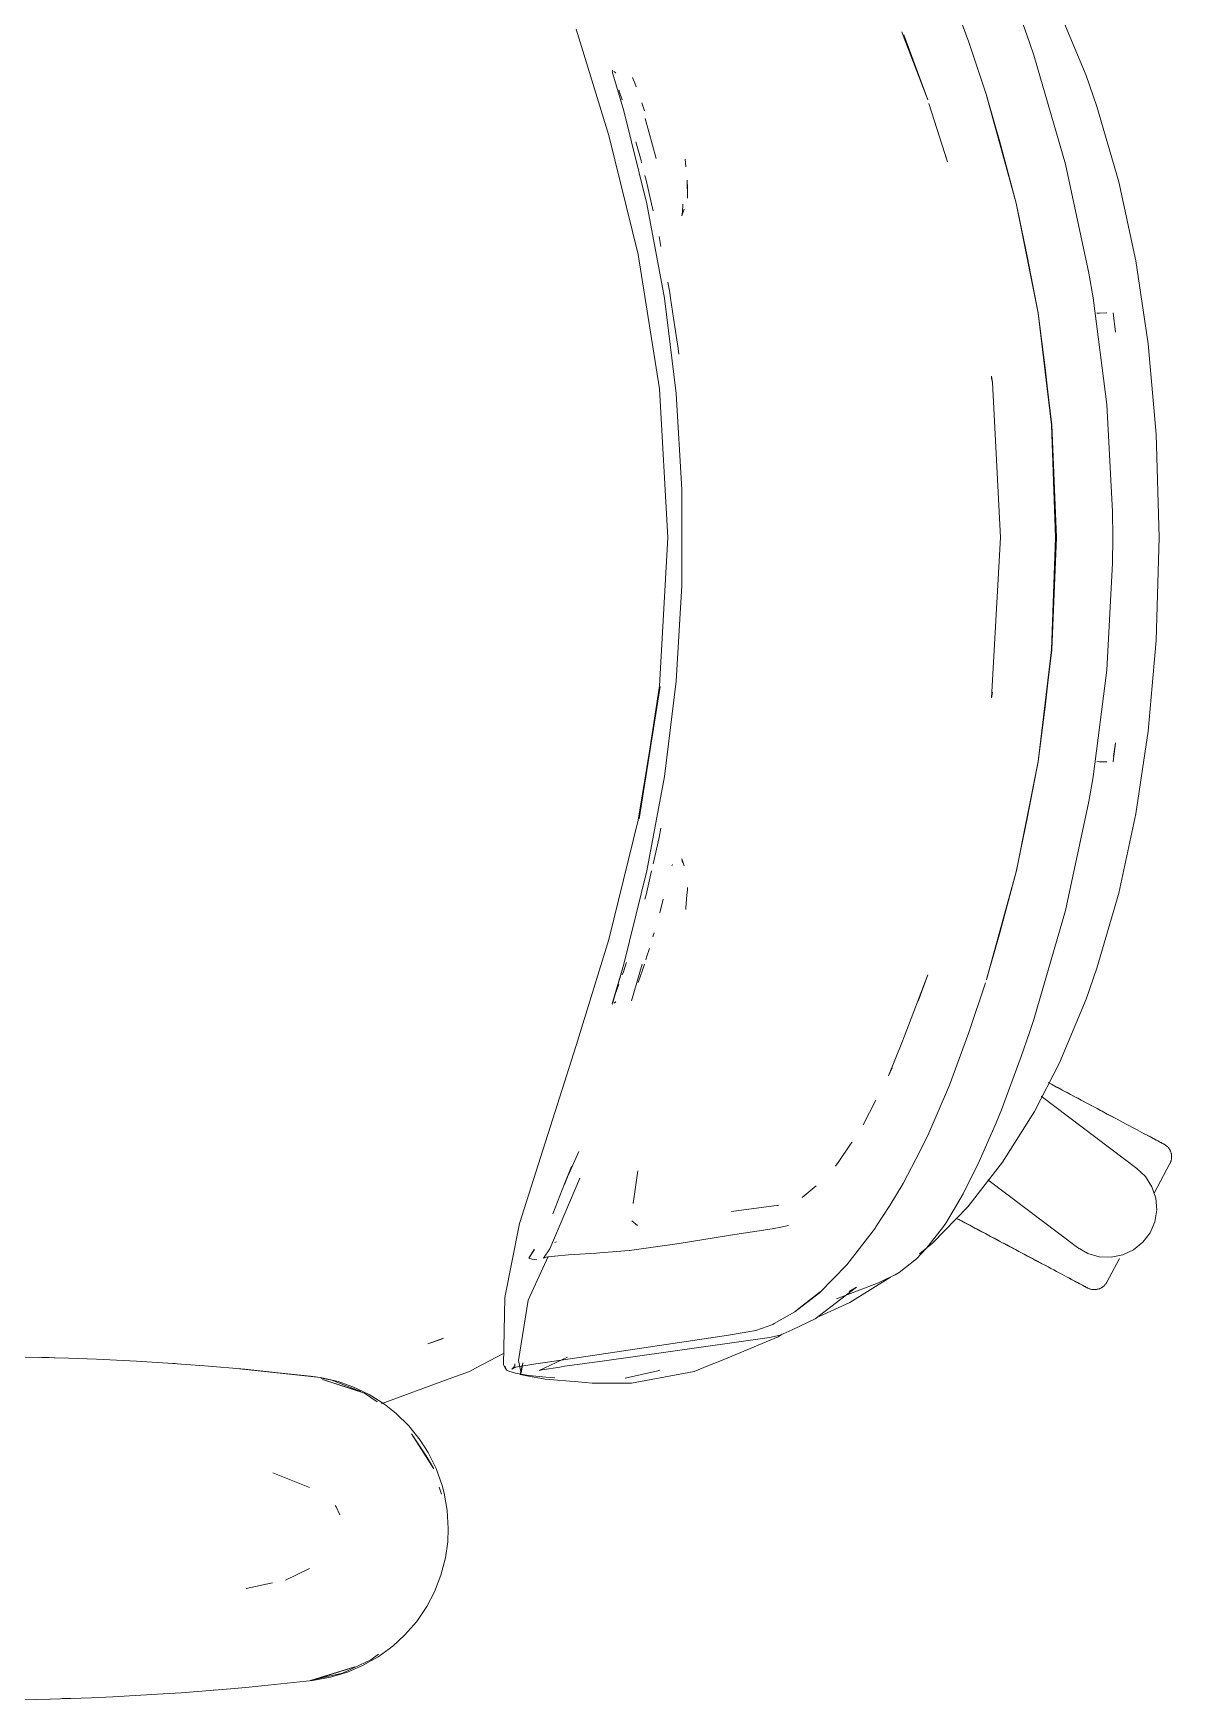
# Model space of a CAD drawing. Header units: millimetres. Extents: x 79795 to 317870, y -36033 to 97293.
# Drawn here: x 212889.4 to 213210.9, y 10115.9 to 10586.7 of the extents above; entities that cross this region are included whole.
import ezdxf

# ---------------------------------------------------------------- set-up
doc = ezdxf.new("R2010")
doc.units = ezdxf.units.MM
doc.header["$MEASUREMENT"] = 0
doc.layers.add('G-IMPT', color=8, linetype='CONTINUOUS', lineweight=9)
doc.layers.add('I-FURN', color=8, linetype='CONTINUOUS', lineweight=9)

msp = doc.modelspace()

# ---------------------------------------------------------------- linework, layer by layer
at = {"layer": 'G-IMPT'}
for p, q in [((213148.14, 10599), (213153.6, 10584.12)), ((213186.7, 10574.72), (213179.18, 10592.7)), ((213042.71, 10587.81), (213051.89, 10557.84)), ((213168.31, 10591.01), (213170.71, 10584.08)), ((213135.3, 10585.32), (213134.64, 10587.04)), ((213142.01, 10567.87), (213135.19, 10586.28)), ((213142.01, 10567.87), (213135.3, 10585.32)), ((213158.61, 10569.21), (213153.6, 10584.12)), ((213171.91, 10580.48), (213170.71, 10584.08)), ((213180.85, 10549.65), (213171.91, 10580.48)), ((213052.94, 10576.24), (213052.85, 10576.01)), ((213052.85, 10576.01), (213052.91, 10575.78)), ((213052.91, 10575.78), (213052.98, 10575.49)), ((213052.98, 10575.49), (213053.05, 10575.22)), ((213056.12, 10564.79), (213053.05, 10575.22)), ((213053.94, 10575.47), (213053.33, 10575.86)), ((213053.94, 10575.47), (213053.73, 10575.62)), ((213059.25, 10572.54), (213058.64, 10574.2)), ((213189.77, 10565.99), (213186.7, 10574.72)), ((213054.96, 10569.99), (213054.72, 10570.65)), ((213054.96, 10569.99), (213055.71, 10567.89)), ((213059.25, 10572.54), (213059.62, 10571.53)), ((213162.34, 10555.96), (213158.57, 10569.12)), ((213166.99, 10538.71), (213158.57, 10569.12)), ((213166.99, 10538.71), (213158.61, 10569.21)), ((213062.67, 10538.47), (213056.12, 10564.79)), ((213061.96, 10564.78), (213061.24, 10567)), ((213147.54, 10550.4), (213142.29, 10566.88)), ((213189.77, 10565.99), (213195.95, 10544.75)), ((213062.15, 10562.6), (213065.32, 10551.3)), ((213060.21, 10524.15), (213051.89, 10557.84)), ((213059.7, 10555.36), (213059.5, 10556.05)), ((213060.82, 10551.37), (213059.7, 10555.36)), ((213162.34, 10555.96), (213166.99, 10538.71)), ((213060.82, 10551.37), (213061.14, 10550.22)), ((213061.14, 10550.22), (213061.18, 10550.05)), ((213073.7, 10548.97), (213073.48, 10551.07)), ((213147.54, 10550.4), (213146.47, 10553.83)), ((213062.44, 10545.21), (213062.1, 10546.5)), ((213180.85, 10549.65), (213187.52, 10518.86)), ((213062.44, 10545.21), (213063.99, 10538.46)), ((213074.1, 10540.12), (213074.01, 10545.18)), ((213074.01, 10545.18), (213074.09, 10542.9)), ((213074.1, 10540.12), (213074.09, 10542.9)), ((213195.95, 10544.75), (213200.76, 10522.38)), ((213062.67, 10538.47), (213067.6, 10511.8)), ((213064.45, 10536.48), (213063.99, 10538.46)), ((213072.56, 10535.06), (213073.24, 10537.01)), ((213072.77, 10536.11), (213072.56, 10535.06)), ((213072.77, 10536.11), (213072.81, 10538.42)), ((213072.82, 10538.28), (213072.81, 10538.42)), ((213166.99, 10538.71), (213173.17, 10507.58)), ((213166.99, 10538.71), (213170.07, 10523.69)), ((213166.99, 10538.71), (213173.16, 10507.66)), ((213066.65, 10526.43), (213066.11, 10529.25)), ((213060.21, 10524.15), (213066.2, 10486.24)), ((213173.17, 10507.58), (213170.07, 10523.69)), ((213200.76, 10522.38), (213204.25, 10498.96)), ((213188.7, 10511.94), (213187.52, 10518.86)), ((213068.57, 10516.33), (213069.13, 10513.43)), ((213069.37, 10511.8), (213069.13, 10513.43)), ((213067.6, 10511.8), (213070.9, 10484.88)), ((213070.22, 10506.17), (213069.37, 10511.8)), ((213176.99, 10476.07), (213173.16, 10507.66)), ((213176.95, 10476.03), (213173.17, 10507.58)), ((213173.17, 10507.58), (213175.11, 10492.11)), ((213192.52, 10481.77), (213188.7, 10511.94)), ((213190.5, 10507.62), (213189.71, 10507.6)), ((213190.5, 10507.62), (213192.59, 10507.7)), ((213192.59, 10507.7), (213192.48, 10507.7)), ((213194.35, 10507.67), (213195, 10502.25)), ((213070.22, 10506.17), (213071.52, 10497.65)), ((213204.25, 10498.96), (213206.51, 10473.39)), ((213071.52, 10497.65), (213071.7, 10495.99)), ((213159.95, 10489.53), (213159.99, 10489.28)), ((213160.23, 10487.98), (213159.96, 10489.76)), ((213160.23, 10487.98), (213159.99, 10489.28)), ((213176.95, 10476.03), (213175.11, 10492.11)), ((213066.2, 10486.24), (213068.56, 10444.25)), ((213072.55, 10457.81), (213070.9, 10484.88)), ((213162.55, 10444.25), (213160.23, 10487.98)), ((213162.5, 10444.25), (213160.23, 10487.98)), ((213194.13, 10451.56), (213192.52, 10481.77)), ((213177.63, 10461.14), (213176.95, 10476.03)), ((213176.95, 10476.03), (213178.09, 10444.25)), ((213176.99, 10476.07), (213178.32, 10444.25)), ((213206.51, 10473.39), (213207.36, 10444.25)), ((213177.63, 10461.14), (213178.09, 10444.25)), ((213072.55, 10457.81), (213072.55, 10430.69)), ((213194.13, 10451.56), (213194.23, 10444.25)), ((213066.2, 10402.27), (213068.56, 10444.25)), ((213162.5, 10444.25), (213160, 10398.91)), ((213176.95, 10412.48), (213178.09, 10444.25)), ((213178.32, 10444.25), (213176.99, 10412.44)), ((213177.63, 10427.37), (213178.09, 10444.25)), ((213194.13, 10436.94), (213194.23, 10444.25)), ((213207.36, 10444.25), (213206.51, 10415.11)), ((213194.13, 10436.94), (213192.52, 10406.74)), ((213072.55, 10430.69), (213070.9, 10403.62)), ((213176.95, 10412.48), (213177.63, 10427.37)), ((213206.51, 10415.11), (213204.25, 10389.54)), ((213176.99, 10412.44), (213173.16, 10380.84)), ((213176.95, 10412.48), (213173.17, 10380.92)), ((213175.11, 10396.4), (213176.95, 10412.48)), ((213192.52, 10406.74), (213188.7, 10376.57)), ((213060.21, 10364.35), (213066.46, 10402.09)), ((213066.2, 10402.27), (213060.47, 10364.73)), ((213066.46, 10402.09), (213060.47, 10364.73)), ((213067.6, 10376.7), (213070.9, 10403.62)), ((213160.23, 10400.52), (213159.99, 10399.22)), ((213160, 10398.91), (213160.23, 10400.52)), ((213159.95, 10398.97), (213159.99, 10399.22)), ((213175.11, 10396.4), (213173.17, 10380.92)), ((213194.35, 10380.84), (213195, 10386.25)), ((213194.43, 10382.48), (213195, 10386.25)), ((213204.25, 10389.54), (213200.76, 10366.12)), ((213173.17, 10380.92), (213166.95, 10349.68)), ((213166.95, 10349.68), (213173.16, 10380.84)), ((213173.17, 10380.92), (213170.07, 10364.82)), ((213189.71, 10380.91), (213190.5, 10380.88)), ((213192.59, 10380.81), (213190.5, 10380.88)), ((213192.59, 10380.81), (213192.48, 10380.81)), ((213062.67, 10350.03), (213067.6, 10376.7)), ((213188.7, 10376.57), (213187.52, 10369.65)), ((213187.52, 10369.65), (213180.85, 10338.86)), ((213051.89, 10330.67), (213060.21, 10364.35)), ((213066.62, 10362.08), (213066.15, 10359.45)), ((213166.99, 10349.79), (213170.07, 10364.82)), ((213195.95, 10343.76), (213200.76, 10366.12)), ((213066.15, 10359.45), (213064.44, 10352.03)), ((213072.56, 10353.44), (213073.24, 10351.49)), ((213072.56, 10353.44), (213072.77, 10352.39)), ((213062.67, 10350.03), (213056.12, 10323.71)), ((213063.99, 10350.05), (213062.44, 10343.3)), ((213069.89, 10351.84), (213069.75, 10351.43)), ((213166.99, 10349.79), (213158.57, 10319.38)), ((213166.99, 10349.79), (213158.61, 10319.3)), ((213162.34, 10332.55), (213166.99, 10349.79)), ((213062.44, 10343.3), (213062.1, 10342.02)), ((213073.99, 10343.28), (213073.71, 10339.57)), ((213073.99, 10343.28), (213074.09, 10344.65)), ((213074.09, 10345.35), (213074.09, 10344.65)), ((213189.77, 10322.52), (213195.95, 10343.76)), ((213066.29, 10338.22), (213067.29, 10342.08)), ((213066.29, 10338.22), (213066.68, 10339.74)), ((213073.71, 10339.57), (213073.68, 10339.09)), ((213171.91, 10308.03), (213180.85, 10338.86)), ((213051.89, 10330.67), (213042.71, 10300.69)), ((213064.38, 10331.43), (213064.71, 10332.55)), ((213162.34, 10332.55), (213158.57, 10319.38)), ((213056.75, 10323.72), (213056.9, 10324.18)), ((213062.36, 10324.86), (213062.6, 10325.64)), ((213062.6, 10325.64), (213063.39, 10328.13)), ((213056.12, 10323.71), (213052.85, 10312.49)), ((213056.12, 10323.71), (213053.01, 10312.89)), ((213056.12, 10323.71), (213053.06, 10313.18)), ((213055.73, 10320.69), (213056.02, 10321.49)), ((213056.75, 10323.72), (213056.02, 10321.49)), ((213061.32, 10323.72), (213058.28, 10313.29)), ((213060.19, 10318.54), (213060.95, 10320.7)), ((213061.21, 10321.42), (213060.95, 10320.7)), ((213061.21, 10321.42), (213061.98, 10323.72)), ((213142.01, 10320.64), (213135.3, 10303.19)), ((213142.01, 10320.64), (213139.29, 10313.2)), ((213186.7, 10313.78), (213189.77, 10322.52)), ((213054.4, 10316.97), (213054, 10315.9)), ((213054.74, 10317.94), (213054.4, 10316.97)), ((213153.6, 10304.38), (213158.32, 10318.45)), ((213052.85, 10312.49), (213052.99, 10312.25)), ((213053.06, 10313.18), (213053.01, 10312.89)), ((213053.94, 10313.03), (213053.33, 10312.65)), ((213053.94, 10313.03), (213053.73, 10312.89)), ((213186.7, 10313.78), (213179.18, 10295.81)), ((213171.91, 10308.03), (213170.71, 10304.42)), ((213042.71, 10300.69), (213026.72, 10250.45)), ((213134.64, 10301.46), (213130.91, 10292.14)), ((213135.3, 10303.19), (213134.64, 10301.46)), ((213153.6, 10304.38), (213148.14, 10289.5)), ((213168.37, 10297.6), (213170.71, 10304.42)), ((213168.37, 10297.6), (213162.77, 10282.53)), ((213179.18, 10295.81), (213172.09, 10282.03)), ((213130.91, 10292.14), (213131.91, 10294.38)), ((213148.14, 10289.5), (213141.97, 10275.27)), ((213123.74, 10278.3), (213127.28, 10285.27)), ((213161.29, 10278.85), (213162.77, 10282.53)), ((213172.09, 10282.03), (213163.12, 10267.74)), ((213156.52, 10267.89), (213161.29, 10278.85)), ((213116.71, 10267.69), (213120.21, 10272.82)), ((213120.21, 10272.82), (213120.6, 10273.4)), ((213138.58, 10268.55), (213141.97, 10275.27)), ((213040.42, 10264.01), (213043.47, 10270.73)), ((213116.71, 10267.69), (213115.96, 10266.59)), ((213138.58, 10268.55), (213135.01, 10261.76)), ((213163.12, 10267.74), (213153.31, 10255.13)), ((213156.52, 10267.89), (213156.3, 10267.45)), ((213035.26, 10243.3), (213043.7, 10263.27)), ((213039.39, 10261.43), (213041.42, 10266.55)), ((213041.42, 10266.54), (213039.39, 10261.43)), ((213039.4, 10261.64), (213041.42, 10266.54)), ((213058.75, 10256.11), (213060.15, 10265.27)), ((213152.3, 10259.44), (213156.3, 10267.45)), ((213039.4, 10261.64), (213036.15, 10253.17)), ((213110.44, 10261.06), (213106.53, 10257.72)), ((213131.24, 10255.53), (213135.01, 10261.76)), ((213151.99, 10258.84), (213147.26, 10250.84)), ((213152.3, 10259.44), (213151.99, 10258.84)), ((213058.75, 10256.11), (213058.8, 10256.45)), ((213086.59, 10253.78), (213099.94, 10255.56)), ((213099.94, 10255.56), (213099.47, 10255.41)), ((213131.24, 10255.53), (213127.36, 10249.43)), ((213143.35, 10244.84), (213153.31, 10255.13)), ((213022.53, 10229.5), (213026.72, 10250.45)), ((213058.4, 10251.16), (213060.04, 10249.88)), ((213086.29, 10247.1), (213098.01, 10248.9)), ((213098.01, 10248.9), (213098.48, 10248.98)), ((213100.46, 10249.4), (213098.48, 10248.98)), ((213102.63, 10249.86), (213100.46, 10249.4)), ((213119.17, 10238.74), (213127.19, 10249.17)), ((213127.36, 10249.43), (213127.19, 10249.17)), ((213141.68, 10243.42), (213146.4, 10249.55)), ((213146.4, 10249.55), (213147.26, 10250.84)), ((213036.71, 10245.01), (213037.15, 10245.28)), ((213071.81, 10244.81), (213057.74, 10242.78)), ((213071.81, 10244.81), (213085.17, 10246.92)), ((213085.17, 10246.92), (213085.68, 10247)), ((213086.29, 10247.1), (213085.68, 10247)), ((213143.35, 10244.84), (213139.68, 10241.84)), ((213029.16, 10228.79), (213034.77, 10241.14)), ((213029.3, 10240.62), (213030.89, 10243.09)), ((213029.3, 10240.62), (213029.36, 10240.6)), ((213030.89, 10243.09), (213029.36, 10240.6)), ((213029.36, 10240.6), (213030.85, 10243.07)), ((213030.23, 10240.33), (213029.36, 10240.6)), ((213031.59, 10240.16), (213030.23, 10240.33)), ((213033.5, 10240.63), (213035.26, 10243.3)), ((213034.22, 10240.91), (213033.5, 10240.63)), ((213034.22, 10240.91), (213034.24, 10240.92)), ((213036.62, 10241.21), (213034.24, 10240.92)), ((213036.62, 10241.21), (213036.7, 10241.22)), ((213040.57, 10241.52), (213036.7, 10241.22)), ((213048.43, 10242.08), (213040.57, 10241.52)), ((213049.42, 10242.15), (213048.43, 10242.08)), ((213057.66, 10242.77), (213049.42, 10242.15)), ((213057.66, 10242.77), (213057.74, 10242.78)), ((213133.92, 10236.53), (213138.79, 10240.4)), ((213138.79, 10240.4), (213141.68, 10243.42)), ((213119.17, 10238.74), (213111.43, 10230.84)), ((213119.98, 10228.1), (213131.43, 10235.23)), ((213130.35, 10234.75), (213128.12, 10233.67)), ((213132.79, 10235.92), (213130.35, 10234.75)), ((213133.92, 10236.53), (213132.79, 10235.92)), ((213104.47, 10225.42), (213111.43, 10230.84)), ((213111.64, 10231.14), (213104.69, 10225.74)), ((213111.64, 10231.14), (213108.07, 10228.33)), ((213121.87, 10232.39), (213110.17, 10223.45)), ((213116.22, 10229.16), (213128.12, 10233.67)), ((213121.87, 10232.39), (213119.84, 10231.23)), ((213022.53, 10229.5), (213022.14, 10210.51)), ((213029.16, 10228.79), (213026.44, 10211.75)), ((213104.47, 10225.42), (213098.63, 10222.13)), ((213104.69, 10225.74), (213108.07, 10228.33)), ((213111.35, 10224.12), (213119.98, 10228.1)), ((213093.42, 10220.16), (213098.21, 10221.92)), ((213098.63, 10222.13), (213098.21, 10221.92)), ((213103.65, 10220.42), (213100.28, 10218.85)), ((213103.65, 10220.42), (213110.17, 10223.45)), ((213005.27, 10218.04), (213000.8, 10216.4)), ((213000.8, 10216.4), (213004.68, 10217.78)), ((213005.27, 10218.04), (213004.68, 10217.78)), ((213039.11, 10211.92), (213069.98, 10216.47)), ((213050.07, 10211.53), (213097.29, 10218.2)), ((213069.98, 10216.47), (213085.75, 10218.86)), ((213099.72, 10218.36), (213083.27, 10211.56)), ((213093.42, 10220.16), (213085.75, 10218.86)), ((213097.29, 10218.2), (213100.28, 10218.85)), ((213100.89, 10219.13), (213099.72, 10218.36)), ((212887.04, 10212.66), (212899.35, 10212.36)), ((212893.82, 10212.52), (212891.74, 10212.52)), ((212895.48, 10212.44), (212893.82, 10212.52)), ((212907.23, 10212.07), (212899.35, 10212.36)), ((212907.23, 10212.07), (212918.54, 10211.53)), ((212927.41, 10210.97), (212918.54, 10211.53)), ((213022.21, 10213.7), (213014.3, 10209.56)), ((213027.13, 10208.17), (213026.44, 10211.75)), ((213027.62, 10211.04), (213026.89, 10207.76)), ((213027.62, 10211.04), (213027.13, 10208.17)), ((213031.26, 10210.8), (213039.11, 10211.92)), ((213032.23, 10208.9), (213040.22, 10212.69)), ((213050.07, 10211.53), (213039.41, 10210.09)), ((213083.27, 10211.56), (213079.91, 10210.17)), ((212927.41, 10210.97), (212937.69, 10210.24)), ((212929.45, 10210.83), (212927.55, 10210.92)), ((212929.45, 10210.83), (212930.87, 10210.7)), ((212949.09, 10209.25), (212937.69, 10210.24)), ((212970.53, 10206.9), (212947.57, 10209.36)), ((212947.57, 10209.36), (212967.71, 10207.24)), ((212970.53, 10206.9), (212949.09, 10209.25)), ((212970.53, 10206.9), (212967.71, 10207.24)), ((212970.53, 10206.9), (212975.49, 10205.75)), ((212970.6, 10206.69), (212973.66, 10206.11)), ((212982.88, 10202.5), (212971.03, 10206.32)), ((212980.17, 10203.4), (212971.03, 10206.32)), ((212987.63, 10199.5), (213006.57, 10206.44)), ((213006.57, 10206.44), (213012.54, 10208.63)), ((213014.3, 10209.56), (213012.54, 10208.63)), ((213022.14, 10210.51), (213022.75, 10209.47)), ((213022.62, 10210.1), (213022.75, 10209.47)), ((213022.62, 10210.1), (213022.73, 10209.55)), ((213022.75, 10209.47), (213022.73, 10209.55)), ((213023.12, 10208.98), (213022.75, 10209.47)), ((213023.66, 10208.66), (213023.12, 10208.98)), ((213023.66, 10208.66), (213025.52, 10208.11)), ((213025.61, 10209.86), (213024.51, 10209.31)), ((213025.01, 10209.7), (213024.51, 10209.31)), ((213024.99, 10209.7), (213031.26, 10210.8)), ((213025.61, 10209.86), (213024.99, 10209.7)), ((213025.01, 10209.7), (213025.33, 10210.24)), ((213025.41, 10210.74), (213025.33, 10210.24)), ((213028.8, 10207.57), (213025.52, 10208.11)), ((213029.21, 10207.31), (213026.89, 10207.76)), ((213028.8, 10207.57), (213029.42, 10207.5)), ((213033.46, 10206.5), (213029.21, 10207.31)), ((213029.42, 10207.5), (213034.1, 10206.98)), ((213032.23, 10208.9), (213033.09, 10209.04)), ((213038.11, 10209.87), (213033.09, 10209.04)), ((213033.93, 10206.46), (213033.46, 10206.5)), ((213033.93, 10206.46), (213043.26, 10205.66)), ((213034.1, 10206.98), (213036.69, 10206.77)), ((213038.11, 10209.87), (213039.41, 10210.09)), ((213056.49, 10206.75), (213065.79, 10208.8)), ((213058.35, 10205.34), (213076.05, 10208.58)), ((213065.79, 10208.8), (213066.37, 10208.95)), ((213076.05, 10208.58), (213079.91, 10210.17)), ((212973.66, 10206.11), (212981.84, 10202.91)), ((212979.62, 10204.3), (212975.49, 10205.75)), ((212984.2, 10202.11), (212979.62, 10204.3)), ((212982.88, 10202.5), (212980.17, 10203.4)), ((212982.88, 10202.5), (212986.46, 10200.08)), ((212984.2, 10202.11), (212988.53, 10199.38)), ((213043.26, 10205.66), (213047.21, 10205.31)), ((213051.38, 10205.32), (213047.21, 10205.31)), ((213058.35, 10205.34), (213051.38, 10205.32)), ((212991.84, 10196.76), (212988.53, 10199.38)), ((212995.44, 10193.21), (212991.84, 10196.76)), ((212995.44, 10193.21), (212998.63, 10189.23)), ((213002.49, 10181.08), (212996.17, 10191.03)), ((213000.33, 10184.76), (212996.17, 10191.03)), ((213000.9, 10185.68), (212998.63, 10189.23)), ((213002.49, 10181.08), (213000.33, 10184.76)), ((213003.14, 10181.18), (213000.9, 10185.68)), ((212957.01, 10180), (212967.43, 10175.86)), ((213003.14, 10181.18), (213004.85, 10176.4)), ((213004.05, 10175.96), (213004.67, 10173.94)), ((213005.41, 10174.27), (213004.85, 10176.4)), ((213006.29, 10169.32), (213005.41, 10174.27)), ((212974.96, 10170.33), (212974.66, 10170.78)), ((212975.97, 10168.11), (212974.96, 10170.33)), ((213006.59, 10164.28), (213006.29, 10169.32)), ((213006.59, 10164.28), (213006.42, 10160.44)), ((213005.77, 10155.92), (213006.42, 10160.44)), ((213005.77, 10155.92), (213004.51, 10151.06)), ((212967.34, 10152.91), (212960.56, 10149.64)), ((213002.67, 10146.35), (213004.51, 10151.06)), ((212949.51, 10147.3), (212956.94, 10148.87)), ((213000.48, 10142.18), (213002.67, 10146.35)), ((213000.48, 10142.18), (212997.65, 10138.01)), ((212997.65, 10138.01), (212994.33, 10134.18)), ((212990.89, 10131.01), (212986.81, 10128.02)), ((212990.89, 10131.01), (212994.33, 10134.18)), ((212976.68, 10123.38), (212984.74, 10127.11)), ((212982.37, 10125.5), (212986.81, 10128.02)), ((212986.85, 10128.71), (212984.74, 10127.11)), ((212967.71, 10121.33), (212980.17, 10125.16)), ((212967.71, 10121.33), (212971.03, 10122.25)), ((212968.22, 10121.33), (212973.27, 10122.23)), ((212976.68, 10123.38), (212968.28, 10121.46)), ((212980.17, 10125.16), (212971.03, 10122.25)), ((212978.13, 10123.69), (212973.27, 10122.23)), ((212982.37, 10125.5), (212978.13, 10123.69)), ((212926.02, 10117.51), (212911.88, 10116.7)), ((212931.11, 10117.83), (212926.02, 10117.51)), ((212931.11, 10117.83), (212946.17, 10119.08)), ((212939.29, 10118.49), (212940.97, 10118.65)), ((212946.17, 10119.08), (212950.3, 10119.43)), ((212950.3, 10119.43), (212968.22, 10121.33)), ((212885.68, 10115.89), (212894.1, 10116.06)), ((212905.86, 10116.44), (212894.1, 10116.06)), ((212899.04, 10116.19), (212897.54, 10116.18)), ((212900.97, 10116.3), (212899.04, 10116.19)), ((212905.86, 10116.44), (212911.88, 10116.7))]:
    msp.add_line(p, q, dxfattribs=at)
at = {"layer": 'I-FURN'}
for p, q in [((213174.02, 10286.4), (213201.08, 10266)), ((213176.91, 10289.74), (213175.95, 10290.25)), ((213176.39, 10290.02), (213177.36, 10289.5)), ((213177.88, 10289.22), (213176.91, 10289.74)), ((213177.36, 10289.5), (213178.34, 10288.98)), ((213178.87, 10288.7), (213177.88, 10289.22)), ((213178.34, 10288.98), (213179.32, 10288.46)), ((213179.86, 10288.17), (213178.87, 10288.7)), ((213179.32, 10288.46), (213180.32, 10287.93)), ((213180.86, 10287.64), (213179.86, 10288.17)), ((213180.32, 10287.93), (213181.32, 10287.4)), ((213181.86, 10287.11), (213180.86, 10287.64)), ((213181.32, 10287.4), (213182.32, 10286.87)), ((213182.86, 10286.58), (213181.86, 10287.11)), ((213182.32, 10286.87), (213183.32, 10286.33)), ((213183.87, 10286.04), (213182.86, 10286.58)), ((213183.32, 10286.33), (213184.33, 10285.8)), ((213184.87, 10285.51), (213183.87, 10286.04)), ((213184.33, 10285.8), (213185.33, 10285.26)), ((213185.87, 10284.98), (213184.87, 10285.51)), ((213185.33, 10285.26), (213186.33, 10284.73)), ((213186.87, 10284.44), (213185.87, 10284.98)), ((213186.33, 10284.73), (213187.33, 10284.2)), ((213187.87, 10283.92), (213186.87, 10284.44)), ((213187.33, 10284.2), (213188.32, 10283.67)), ((213188.85, 10283.39), (213187.87, 10283.92)), ((213188.32, 10283.67), (213189.31, 10283.15)), ((213189.83, 10282.87), (213188.85, 10283.39)), ((213189.31, 10283.15), (213190.28, 10282.63)), ((213190.8, 10282.36), (213189.83, 10282.87)), ((213190.28, 10282.63), (213191.24, 10282.12)), ((213191.76, 10281.85), (213190.8, 10282.36)), ((213191.24, 10282.12), (213192.2, 10281.61)), ((213192.7, 10281.34), (213191.76, 10281.85)), ((213192.2, 10281.61), (213193.13, 10281.12)), ((213193.63, 10280.85), (213192.7, 10281.34)), ((213193.13, 10281.12), (213194.06, 10280.63)), ((213194.55, 10280.36), (213193.63, 10280.85)), ((213194.06, 10280.63), (213194.96, 10280.14)), ((213195.44, 10279.89), (213194.55, 10280.36)), ((213196.32, 10279.42), (213195.44, 10279.89)), ((213197.18, 10278.97), (213196.32, 10279.42)), ((213198.01, 10278.52), (213197.18, 10278.97)), ((213198.82, 10278.09), (213198.01, 10278.52)), ((213199.61, 10277.67), (213198.82, 10278.09)), ((213200.37, 10277.27), (213199.61, 10277.67)), ((213201.11, 10276.88), (213200.37, 10277.27)), ((213201.82, 10276.5), (213201.11, 10276.88)), ((213202.49, 10276.14), (213201.82, 10276.5)), ((213203.14, 10275.79), (213202.49, 10276.14)), ((213203.76, 10275.47), (213203.14, 10275.79)), ((213204.34, 10275.16), (213203.76, 10275.47)), ((213204.03, 10275.32), (213204.6, 10275.02)), ((213204.89, 10274.86), (213204.34, 10275.16)), ((213204.6, 10275.02), (213205.13, 10274.73)), ((213205.41, 10274.59), (213204.89, 10274.86)), ((213205.13, 10274.73), (213205.64, 10274.47)), ((213205.89, 10274.33), (213205.41, 10274.59)), ((213205.64, 10274.47), (213206.1, 10274.22)), ((213206.34, 10274.1), (213205.89, 10274.33)), ((213206.1, 10274.22), (213206.53, 10273.99)), ((213206.75, 10273.88), (213206.34, 10274.1)), ((213206.53, 10273.99), (213206.92, 10273.78)), ((213207.12, 10273.68), (213206.75, 10273.88)), ((213206.92, 10273.78), (213207.28, 10273.59)), ((213207.46, 10273.5), (213207.12, 10273.68)), ((213207.28, 10273.59), (213207.6, 10273.43)), ((213207.75, 10273.34), (213207.46, 10273.5)), ((213207.6, 10273.43), (213207.88, 10273.28)), ((213208.01, 10273.21), (213207.75, 10273.34)), ((213207.88, 10273.28), (213208.12, 10273.15)), ((213208.23, 10273.09), (213208.01, 10273.21)), ((213208.12, 10273.15), (213208.32, 10273.04)), ((213208.41, 10272.99), (213208.23, 10273.09)), ((213208.32, 10273.04), (213208.48, 10272.96)), ((213208.55, 10272.92), (213208.41, 10272.99)), ((213208.48, 10272.96), (213208.6, 10272.89)), ((213208.65, 10272.86), (213208.55, 10272.92)), ((213208.6, 10272.89), (213208.68, 10272.85)), ((213208.71, 10272.83), (213208.65, 10272.86)), ((213208.68, 10272.85), (213208.73, 10272.83)), ((213208.73, 10272.82), (213208.71, 10272.83)), ((213208.73, 10272.83), (213208.73, 10272.82)), ((213208.73, 10272.82), (213208.87, 10272.74)), ((213208.87, 10272.74), (213209.01, 10272.66)), ((213209.01, 10272.66), (213209.14, 10272.57)), ((213209.14, 10272.57), (213209.27, 10272.48)), ((213209.27, 10272.48), (213209.4, 10272.38)), ((213209.4, 10272.38), (213209.52, 10272.27)), ((213209.52, 10272.27), (213209.64, 10272.16)), ((213209.64, 10272.16), (213209.76, 10272.05)), ((213209.76, 10272.05), (213209.86, 10271.93)), ((213209.86, 10271.93), (213209.97, 10271.8)), ((213209.97, 10271.8), (213210.07, 10271.68)), ((213210.07, 10271.68), (213210.16, 10271.55)), ((213210.16, 10271.55), (213210.25, 10271.41)), ((213210.25, 10271.41), (213210.33, 10271.27)), ((213210.33, 10271.27), (213210.41, 10271.13)), ((213210.41, 10271.13), (213210.48, 10270.99)), ((213210.49, 10267.55), (213210.42, 10267.41)), ((213210.48, 10270.99), (213210.55, 10270.84)), ((213210.56, 10267.7), (213210.49, 10267.55)), ((213210.55, 10270.84), (213210.61, 10270.69)), ((213210.61, 10267.85), (213210.56, 10267.7)), ((213210.61, 10270.69), (213210.66, 10270.54)), ((213210.67, 10268), (213210.61, 10267.85)), ((213210.66, 10270.54), (213210.71, 10270.39)), ((213210.72, 10268.16), (213210.67, 10268)), ((213210.71, 10270.39), (213210.75, 10270.23)), ((213210.76, 10268.31), (213210.72, 10268.16)), ((213210.75, 10270.23), (213210.79, 10270.07)), ((213210.79, 10268.47), (213210.76, 10268.31)), ((213210.79, 10270.07), (213210.82, 10269.91)), ((213210.82, 10268.63), (213210.79, 10268.47)), ((213210.82, 10269.91), (213210.84, 10269.75)), ((213210.84, 10268.79), (213210.82, 10268.63)), ((213210.84, 10269.75), (213210.86, 10269.59)), ((213210.86, 10268.95), (213210.84, 10268.79)), ((213210.86, 10269.59), (213210.87, 10269.43)), ((213210.87, 10269.11), (213210.86, 10268.95)), ((213210.87, 10269.43), (213210.87, 10269.27)), ((213210.87, 10269.27), (213210.87, 10269.11)), ((213201.08, 10266), (213203.51, 10263.66)), ((213203.51, 10263.66), (213205.31, 10260.81)), ((213205.93, 10258.96), (213210.4, 10267.37)), ((213210.42, 10267.41), (213210.4, 10267.37)), ((213184.24, 10243.65), (213158.93, 10262.73)), ((213205.31, 10260.81), (213206.38, 10257.61)), ((213206.64, 10254.24), (213206.1, 10250.92)), ((213206.38, 10257.61), (213206.64, 10254.24)), ((213150.15, 10251.87), (213151.05, 10251.4)), ((213151.54, 10251.13), (213150.63, 10251.62)), ((213151.05, 10251.4), (213151.96, 10250.91)), ((213152.46, 10250.64), (213151.54, 10251.13)), ((213151.96, 10250.91), (213152.89, 10250.42)), ((213153.4, 10250.15), (213152.46, 10250.64)), ((213152.89, 10250.42), (213153.83, 10249.91)), ((213154.35, 10249.64), (213153.4, 10250.15)), ((213153.83, 10249.91), (213154.79, 10249.4)), ((213155.31, 10249.13), (213154.35, 10249.64)), ((213154.79, 10249.4), (213155.76, 10248.89)), ((213156.29, 10248.61), (213155.31, 10249.13)), ((213155.76, 10248.89), (213156.74, 10248.37)), ((213206.1, 10250.92), (213204.77, 10247.81)), ((213157.27, 10248.09), (213156.29, 10248.61)), ((213156.74, 10248.37), (213157.73, 10247.84)), ((213158.26, 10247.56), (213157.27, 10248.09)), ((213157.73, 10247.84), (213158.72, 10247.32)), ((213159.26, 10247.03), (213158.26, 10247.56)), ((213158.72, 10247.32), (213159.72, 10246.78)), ((213160.26, 10246.5), (213159.26, 10247.03)), ((213159.72, 10246.78), (213160.72, 10246.25)), ((213161.27, 10245.96), (213160.26, 10246.5)), ((213160.72, 10246.25), (213161.73, 10245.72)), ((213162.27, 10245.43), (213161.27, 10245.96)), ((213161.73, 10245.72), (213162.73, 10245.18)), ((213163.28, 10244.89), (213162.27, 10245.43)), ((213162.73, 10245.18), (213163.74, 10244.65)), ((213164.28, 10244.36), (213163.28, 10244.89)), ((213163.74, 10244.65), (213164.74, 10244.12)), ((213165.28, 10243.83), (213164.28, 10244.36)), ((213164.74, 10244.12), (213165.74, 10243.59)), ((213202.74, 10245.12), (213200.13, 10242.99)), ((213204.77, 10247.81), (213202.74, 10245.12)), ((213166.27, 10243.3), (213165.28, 10243.83)), ((213165.74, 10243.59), (213166.73, 10243.06)), ((213167.26, 10242.78), (213166.27, 10243.3)), ((213166.73, 10243.06), (213167.71, 10242.54)), ((213168.24, 10242.26), (213167.26, 10242.78)), ((213167.71, 10242.54), (213168.68, 10242.02)), ((213169.21, 10241.74), (213168.24, 10242.26)), ((213168.68, 10242.02), (213169.65, 10241.5)), ((213170.16, 10241.23), (213169.21, 10241.74)), ((213169.65, 10241.5), (213170.6, 10241)), ((213171.11, 10240.73), (213170.16, 10241.23)), ((213170.6, 10241), (213171.54, 10240.5)), ((213172.04, 10240.23), (213171.11, 10240.73)), ((213171.54, 10240.5), (213172.46, 10240.01)), ((213172.95, 10239.75), (213172.04, 10240.23)), ((213172.46, 10240.01), (213173.37, 10239.53)), ((213173.85, 10239.27), (213172.95, 10239.75)), ((213173.37, 10239.53), (213174.25, 10239.06)), ((213174.72, 10238.81), (213173.85, 10239.27)), ((213187.16, 10241.96), (213184.24, 10243.65)), ((213190.4, 10241.02), (213187.16, 10241.96)), ((213193.77, 10240.88), (213190.4, 10241.02)), ((213192.59, 10233.87), (213196.14, 10240.56)), ((213197.08, 10241.55), (213193.77, 10240.88)), ((213200.13, 10242.99), (213197.08, 10241.55)), ((213174.25, 10239.06), (213175.12, 10238.6)), ((213175.58, 10238.35), (213174.72, 10238.81)), ((213175.12, 10238.6), (213175.97, 10238.14)), ((213176.42, 10237.91), (213175.58, 10238.35)), ((213175.97, 10238.14), (213176.79, 10237.71)), ((213176.79, 10237.71), (213177.59, 10237.28)), ((213177.59, 10237.28), (213178.37, 10236.87)), ((213178.37, 10236.87), (213179.12, 10236.47)), ((213179.12, 10236.47), (213179.84, 10236.09)), ((213179.84, 10236.09), (213180.54, 10235.72)), ((213180.54, 10235.72), (213181.2, 10235.36)), ((213181.2, 10235.36), (213181.83, 10235.03)), ((213181.83, 10235.03), (213182.43, 10234.71)), ((213182.75, 10234.54), (213182.16, 10234.85)), ((213182.43, 10234.71), (213183, 10234.4)), ((213183.3, 10234.25), (213182.75, 10234.54)), ((213183, 10234.4), (213183.54, 10234.12)), ((213183.81, 10233.97), (213183.3, 10234.25)), ((213183.54, 10234.12), (213184.04, 10233.85)), ((213184.3, 10233.72), (213183.81, 10233.97)), ((213184.04, 10233.85), (213184.51, 10233.61)), ((213184.74, 10233.48), (213184.3, 10233.72)), ((213184.51, 10233.61), (213184.94, 10233.38)), ((213185.15, 10233.26), (213184.74, 10233.48)), ((213184.94, 10233.38), (213185.33, 10233.17)), ((213185.53, 10233.06), (213185.15, 10233.26)), ((213185.33, 10233.17), (213185.68, 10232.98)), ((213185.86, 10232.88), (213185.53, 10233.06)), ((213185.68, 10232.98), (213186, 10232.81)), ((213186.16, 10232.73), (213185.86, 10232.88)), ((213186, 10232.81), (213186.28, 10232.66)), ((213186.42, 10232.59), (213186.16, 10232.73)), ((213186.28, 10232.66), (213186.52, 10232.53)), ((213186.64, 10232.47), (213186.42, 10232.59)), ((213186.52, 10232.53), (213186.72, 10232.43)), ((213186.82, 10232.38), (213186.64, 10232.47)), ((213186.72, 10232.43), (213186.88, 10232.34)), ((213186.96, 10232.3), (213186.82, 10232.38)), ((213186.88, 10232.34), (213187.01, 10232.28)), ((213187.06, 10232.25), (213186.96, 10232.3)), ((213187.01, 10232.28), (213187.09, 10232.23)), ((213187.12, 10232.22), (213187.06, 10232.25)), ((213187.09, 10232.23), (213187.13, 10232.21)), ((213187.14, 10232.21), (213187.12, 10232.22)), ((213187.13, 10232.21), (213187.14, 10232.21)), ((213187.17, 10232.19), (213187.14, 10232.21)), ((213187.32, 10232.11), (213187.17, 10232.19)), ((213187.47, 10232.05), (213187.32, 10232.11)), ((213187.62, 10231.99), (213187.47, 10232.05)), ((213187.77, 10231.94), (213187.62, 10231.99)), ((213187.92, 10231.89), (213187.77, 10231.94)), ((213188.08, 10231.85), (213187.92, 10231.89)), ((213188.24, 10231.81), (213188.08, 10231.85)), ((213188.39, 10231.78), (213188.24, 10231.81)), ((213188.55, 10231.76), (213188.39, 10231.78)), ((213188.71, 10231.75), (213188.55, 10231.76)), ((213188.88, 10231.74), (213188.71, 10231.75)), ((213189.04, 10231.73), (213188.88, 10231.74)), ((213189.2, 10231.74), (213189.04, 10231.73)), ((213189.36, 10231.75), (213189.2, 10231.74)), ((213189.52, 10231.76), (213189.36, 10231.75)), ((213189.68, 10231.79), (213189.52, 10231.76)), ((213189.84, 10231.82), (213189.68, 10231.79)), ((213189.99, 10231.85), (213189.84, 10231.82)), ((213190.15, 10231.89), (213189.99, 10231.85)), ((213190.3, 10231.94), (213190.15, 10231.89)), ((213190.46, 10232), (213190.3, 10231.94)), ((213190.61, 10232.06), (213190.46, 10232)), ((213190.75, 10232.12), (213190.61, 10232.06)), ((213190.9, 10232.19), (213190.75, 10232.12)), ((213191.04, 10232.27), (213190.9, 10232.19)), ((213191.18, 10232.35), (213191.04, 10232.27)), ((213191.31, 10232.44), (213191.18, 10232.35)), ((213191.44, 10232.54), (213191.31, 10232.44)), ((213191.57, 10232.64), (213191.44, 10232.54)), ((213191.69, 10232.74), (213191.57, 10232.64)), ((213191.81, 10232.85), (213191.69, 10232.74)), ((213191.93, 10232.96), (213191.81, 10232.85)), ((213192.04, 10233.08), (213191.93, 10232.96)), ((213192.14, 10233.2), (213192.04, 10233.08)), ((213192.24, 10233.33), (213192.14, 10233.2)), ((213192.33, 10233.46), (213192.24, 10233.33)), ((213192.42, 10233.59), (213192.33, 10233.46)), ((213192.51, 10233.73), (213192.42, 10233.59)), ((213192.59, 10233.87), (213192.51, 10233.73))]:
    msp.add_line(p, q, dxfattribs=at)

doc.saveas('drawing.dxf')
